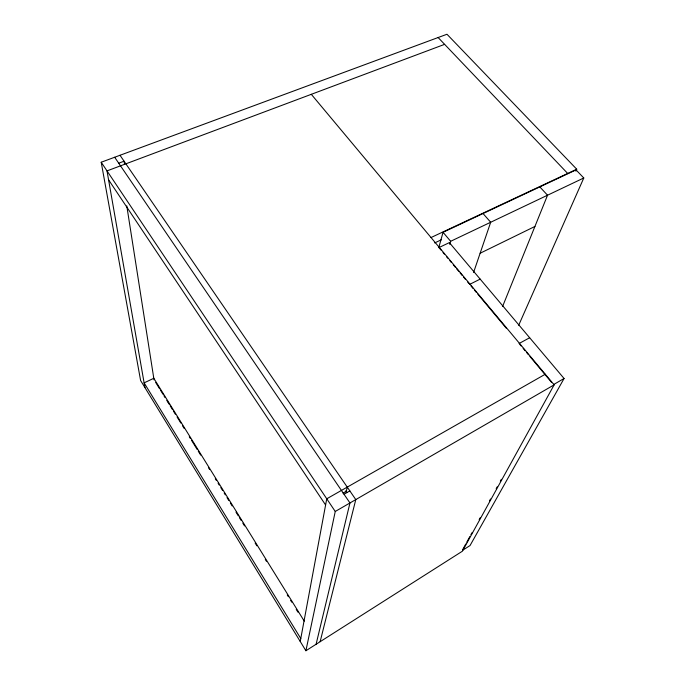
<?xml version="1.0" encoding="UTF-8"?>
<svg xmlns="http://www.w3.org/2000/svg" width="685" height="685" viewBox="0 0 685 685"><rect width="100%" height="100%" fill="white"/><g stroke="black" fill="none" stroke-linecap="round" stroke-linejoin="round"><path stroke-width="1.03" d="M300.235 641.485L326.754 498.8L545.286 374.224M311.307 94.324L554.156 384.842L462.375 551.219L305.904 650.75L335.248 511.472L101.209 162.234L446.988 34.25L576.736 169.212L575.897 171.173M346.071 492.335L347.252 487.121M316.093 644.268L349.958 502.961L114.669 157.25M320.135 641.691L355.789 499.588L120.012 155.272M438.742 247.747L443.049 232.301L576.034 169.906L583.791 177.98L518.682 325.281M449.754 244.374L450.653 241.291L583.791 177.98M473.583 272.45L490.691 222.248L483.036 213.54M502.636 306.358L547.546 195.216L539.823 186.902M462.666 549.627L465.766 544.001M466.793 542.126L469.893 536.509M470.92 534.634L471.956 532.759M479.175 519.632L480.202 517.757M489.492 500.881L490.52 499.005M496.197 488.696L497.224 486.821M500.324 481.195L501.351 479.32M438.914 247.585L449.351 242.618L564.072 378.497L470.03 545.56L463.026 550.012M335.248 511.472L554.156 384.842M553.446 384.645L564.072 378.497M343.022 493.123L346.319 491.239M344.024 494.245L349.847 490.914M519.076 343.519L529.659 337.739M469.662 284.378L480.159 279.112M480.134 253.244L534.917 226.461M434.684 242.927L441.457 239.724M431.028 237.541L576.736 169.212M444.625 44.354L107.014 170.89L144.946 387.607M118.719 163.201L124.071 161.206L124.55 164.374M438.117 37.529L567.685 173.451M443.049 232.301L450.653 241.291M439.599 248.398L440.969 250.034M443.015 252.491L444.385 254.126M446.432 256.575L447.802 258.211M449.848 260.668L451.218 262.304M453.264 264.752L455.319 267.21M456.681 268.845L458.736 271.294M460.097 272.93L462.144 275.387M463.514 277.023L465.56 279.471M467.615 281.929L468.977 283.564M471.015 285.996L473.052 288.428M474.405 290.046L476.435 292.478M477.787 294.096L506.215 328.124M519.752 344.324L521.097 345.934M523.126 348.357L525.147 350.771M526.491 352.39L528.512 354.804M529.865 356.414L551.425 382.221M345.814 490.845L347.021 492.618M108.572 179.795L325.606 504.991M304.286 621.167L153.791 378.291L144.115 382.872L300.783 638.531M155.709 382.47L156.831 384.285M157.182 384.859L159.639 388.823M160.564 390.313L163.013 394.277M163.946 395.767L165.068 397.591M166.755 400.314L167.885 402.138M168.073 402.446L169.195 404.261M170.137 405.768L172.569 409.707M173.51 411.223L175.386 414.245M177.072 416.968L178.751 419.691M179.145 420.316L180.831 423.047M182.527 425.779L184.214 428.502M189.283 436.688L190.404 438.503M191.535 440.327L194.497 445.104M194.908 445.781L197.306 449.643M198.29 451.235L200.679 455.088M208.428 467.598L209.55 469.422M215.295 478.687L216.417 480.502M218.104 483.225L219.226 485.048M220.81 487.609L222.599 490.494M224.192 493.063L225.314 494.878M227.009 497.61L228.781 500.478M230.383 503.064L232.155 505.924M236.017 512.157L238.337 515.908M239.39 517.612L241.146 520.446M242.833 523.169L244.519 525.892M255.162 543.068L256.849 545.799M265.292 559.439L266.448 561.289M287.246 594.88L288.385 596.721M290.637 600.36L291.759 602.175M296.237 609.402L297.958 612.176M305.904 650.75L140.605 380.517L101.209 162.234M126.785 205.894L154.039 379.875"/></g></svg>
